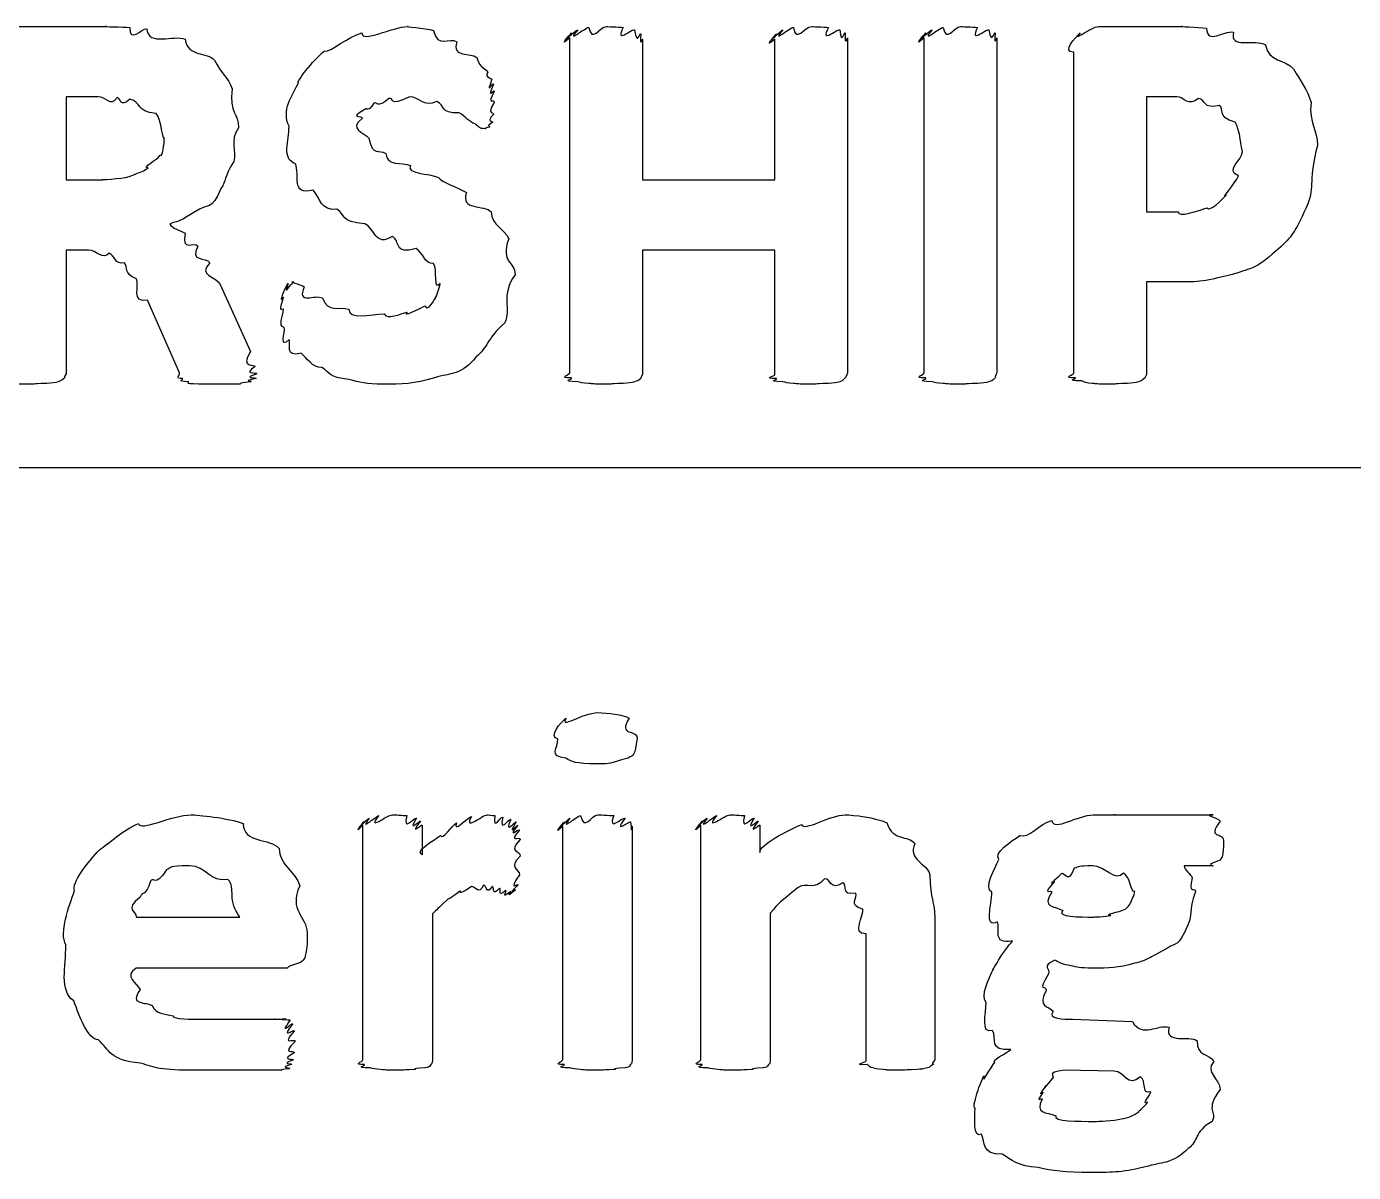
# Model space of a CAD drawing. Header units: millimetres. Extents: x 0 to 216, y 0 to 279.
# Drawn here: x 23.36 to 32.52, y 37.99 to 45.91 of the extents above; entities that cross this region are included whole.
import ezdxf

# ---------------------------------------------------------------- set-up
doc = ezdxf.new("R2010")
doc.units = ezdxf.units.MM
doc.layers.get('0').update_dxf_attribs({"linetype": 'CONTINUOUS'})

msp = doc.modelspace()

# ---------------------------------------------------------------- linework, layer by layer
at = {"color": 0}
for p, q in [((23.2833, 45.9066), (23.9172, 45.9066)), ((30.7633, 45.9066), (31.3421, 45.9066)), ((27.1129, 43.5144), (27.1129, 45.8294)), ((27.6145, 45.8184), (27.6145, 44.8483)), ((28.5295, 44.8483), (28.5295, 45.8184)), ((29.0311, 45.8294), (29.0311, 43.5144)), ((29.5589, 43.5144), (29.5589, 45.8294)), ((30.0605, 45.8294), (30.0605, 43.5144)), ((30.5925, 43.5144), (30.5925, 45.7302)), ((23.8566, 45.4215), (23.6361, 45.4215)), ((23.6361, 45.4215), (23.6361, 44.8483)), ((31.3035, 45.4215), (31.094, 45.4215)), ((31.094, 45.4215), (31.094, 44.6278)), ((24.3141, 45.1404), (24.3141, 45.1404)), ((32.2737, 45.0854), (32.2737, 45.0854)), ((31.7555, 45.0413), (31.7555, 45.0413)), ((23.6361, 44.8483), (23.8897, 44.8483)), ((27.6145, 44.8483), (28.5295, 44.8483)), ((31.094, 44.6278), (31.3145, 44.6278)), ((23.7905, 44.3632), (23.6361, 44.3632)), ((23.6361, 44.3632), (23.6361, 43.5088)), ((28.5295, 44.3632), (27.6145, 44.3632)), ((27.6145, 44.3632), (27.6145, 43.5031)), ((28.5295, 43.5031), (28.5295, 44.3632)), ((26.7353, 44.1925), (26.7353, 44.1925)), ((24.6999, 44.1262), (24.9094, 43.6633)), ((31.298, 44.1427), (31.094, 44.1427)), ((31.094, 44.1427), (31.094, 43.5031)), ((24.4189, 43.5144), (24.1984, 44.0161)), ((24.9535, 43.5088), (24.9535, 43.5088)), ((12.7, 42.8625), (203.2, 42.8625)), ((27.5773, 40.9924), (27.5773, 40.9924)), ((31.0128, 40.4633), (31.5529, 40.4633)), ((25.6853, 38.771), (25.6853, 40.3916)), ((26.0931, 40.3916), (26.0931, 40.1877)), ((27.0647, 38.771), (27.0647, 40.386)), ((27.5442, 40.386), (27.5442, 38.771)), ((28.0169, 38.771), (28.0169, 40.3916)), ((28.4248, 40.3916), (28.4248, 40.2043)), ((31.6246, 40.2869), (31.6246, 40.2869)), ((26.7711, 40.1768), (26.7711, 40.1768)), ((31.5529, 40.1105), (31.3545, 40.1105)), ((31.0128, 39.9341), (31.0128, 39.9341)), ((24.1198, 39.7577), (24.8364, 39.7577)), ((26.1648, 39.7799), (26.1648, 38.771)), ((28.4964, 39.7852), (28.4964, 38.7657)), ((29.632, 39.7524), (29.632, 38.771)), ((25.2994, 39.6476), (25.2994, 39.5704)), ((29.1579, 38.7657), (29.1579, 39.642)), ((25.1506, 39.4049), (24.1198, 39.4049)), ((30.5828, 39.0521), (30.9962, 39.0356)), ((30.8694, 38.6941), (30.5277, 38.6994)), ((31.123, 38.5505), (31.123, 38.5505))]:
    msp.add_line(p, q, dxfattribs=at)
for points in [[(23.9172, 45.9066), (23.869, 45.9066), (24.0357, 45.9038), (24.0771, 45.901)], [(24.0771, 45.901), (24.0716, 45.7853), (24.1598, 45.8971), (24.1928, 45.89)], [(24.1928, 45.89), (24.2039, 45.7659), (24.3803, 45.8541), (24.4574, 45.8184)], [(25.677, 45.8625), (25.677, 45.7881), (25.8864, 45.9066), (25.9967, 45.9066)], [(25.9967, 45.9066), (25.9636, 45.9066), (26.1138, 45.8971), (26.1731, 45.8791)], [(27.168, 45.8844), (27.0798, 45.781), (27.2121, 45.8971), (27.2452, 45.901)], [(27.2452, 45.901), (27.2631, 45.7881), (27.3182, 45.9066), (27.3665, 45.9066)], [(27.3665, 45.9066), (27.3582, 45.9066), (27.4519, 45.9038), (27.4822, 45.901)], [(27.4822, 45.901), (27.4216, 45.781), (27.5401, 45.8914), (27.5594, 45.8844)], [(28.5846, 45.8844), (28.4937, 45.781), (28.626, 45.8971), (28.6563, 45.901)], [(28.6563, 45.901), (28.6742, 45.7881), (28.7307, 45.9066), (28.7831, 45.9066)], [(28.7831, 45.9066), (28.7734, 45.9066), (28.8685, 45.9038), (28.8988, 45.901)], [(28.8988, 45.901), (28.8355, 45.781), (28.9567, 45.8914), (28.976, 45.8844)], [(29.614, 45.8844), (29.5286, 45.781), (29.6609, 45.8971), (29.6912, 45.901)], [(29.6912, 45.901), (29.7091, 45.7881), (29.7642, 45.9066), (29.8125, 45.9066)], [(29.8125, 45.9066), (29.8042, 45.9066), (29.8979, 45.9038), (29.9282, 45.901)], [(29.9282, 45.901), (29.8676, 45.781), (29.9861, 45.8914), (30.0054, 45.8844)], [(30.6366, 45.8625), (30.5663, 45.7881), (30.711, 45.9066), (30.7633, 45.9066)], [(31.3421, 45.9066), (31.298, 45.9066), (31.4551, 45.9024), (31.5075, 45.8957)], [(31.5075, 45.8957), (31.5185, 45.7771), (31.6205, 45.8819), (31.6949, 45.8682)], [(24.4574, 45.8184), (24.4795, 45.6928), (24.6063, 45.7331), (24.6614, 45.6752)], [(25.4179, 45.7359), (25.4744, 45.7331), (25.5778, 45.8364), (25.677, 45.8625)], [(26.1731, 45.8791), (26.1979, 45.7521), (26.2847, 45.835), (26.3329, 45.8018)], [(26.3329, 45.8018), (26.2971, 45.6861), (26.4294, 45.7316), (26.4708, 45.6918)], [(27.1129, 45.8294), (27.0247, 45.7482), (27.1157, 45.8516), (27.1239, 45.8625)], [(27.1239, 45.8625), (27.0426, 45.7701), (27.1487, 45.8805), (27.168, 45.8844)], [(27.5594, 45.8844), (27.5787, 45.7659), (27.5952, 45.8682), (27.6035, 45.8569)], [(27.6035, 45.8569), (27.5939, 45.744), (27.6145, 45.8322), (27.6145, 45.8184)], [(28.5295, 45.8184), (28.4386, 45.744), (28.5323, 45.8459), (28.5405, 45.8569)], [(28.5405, 45.8569), (28.4579, 45.7659), (28.5654, 45.8763), (28.5846, 45.8844)], [(28.976, 45.8844), (28.9898, 45.7701), (29.0063, 45.8735), (29.0146, 45.8625)], [(29.0146, 45.8625), (29.0091, 45.7482), (29.0311, 45.8403), (29.0311, 45.8294)], [(29.5589, 45.8294), (29.4707, 45.7482), (29.5617, 45.8516), (29.5699, 45.8625)], [(29.5699, 45.8625), (29.4886, 45.7701), (29.5947, 45.8805), (29.614, 45.8844)], [(30.0054, 45.8844), (30.0247, 45.7701), (30.0413, 45.8735), (30.0495, 45.8625)], [(30.0495, 45.8625), (30.0398, 45.7482), (30.0605, 45.8403), (30.0605, 45.8294)], [(30.5925, 45.7302), (30.5043, 45.7302), (30.6062, 45.8322), (30.6366, 45.8625)], [(31.6949, 45.8682), (31.6646, 45.7482), (31.8409, 45.8241), (31.9154, 45.78)], [(25.2415, 45.5207), (25.2098, 45.5013), (25.3435, 45.6805), (25.4179, 45.7359)], [(31.9154, 45.78), (31.9333, 45.66), (32.0559, 45.6805), (32.1083, 45.6145)], [(24.6614, 45.6752), (24.7069, 45.5785), (24.7565, 45.5538), (24.7826, 45.4766)], [(26.4708, 45.6918), (26.4956, 45.6089), (26.5369, 45.6212), (26.5479, 45.5923)], [(32.1083, 45.6145), (32.1579, 45.5277), (32.2034, 45.4713), (32.2296, 45.3831)], [(26.5479, 45.5923), (26.5217, 45.5538), (26.5713, 45.5496), (26.5755, 45.5429)], [(26.5755, 45.5429), (26.5286, 45.4215), (26.5824, 45.5235), (26.5865, 45.5097)], [(24.7826, 45.4766), (24.762, 45.3072), (24.8267, 45.3087), (24.8267, 45.2067)], [(25.1754, 45.2176), (25.1216, 45.3249), (25.1974, 45.4325), (25.2415, 45.5207)], [(26.5865, 45.5097), (26.5369, 45.3912), (26.592, 45.478), (26.592, 45.46)], [(26.592, 45.46), (26.5369, 45.3552), (26.592, 45.4159), (26.592, 45.3831)], [(23.9889, 45.4159), (23.9393, 45.3471), (23.9145, 45.4215), (23.8566, 45.4215)], [(24.0771, 45.405), (24.0013, 45.3401), (24.022, 45.412), (23.9889, 45.4159)], [(24.259, 45.3058), (24.1116, 45.3182), (24.1611, 45.3856), (24.0771, 45.405)], [(25.7597, 45.3775), (25.7211, 45.3072), (25.7128, 45.3513), (25.6991, 45.3334)], [(25.8644, 45.4106), (25.7762, 45.3334), (25.7886, 45.3912), (25.7597, 45.3775)], [(26.0077, 45.4215), (25.8561, 45.3471), (25.9044, 45.4173), (25.8644, 45.4106)], [(26.1951, 45.3884), (26.0987, 45.3471), (26.0766, 45.4215), (26.0077, 45.4215)], [(26.3495, 45.3111), (26.213, 45.303), (26.253, 45.3665), (26.1951, 45.3884)], [(26.592, 45.3831), (26.5369, 45.2893), (26.5892, 45.3224), (26.5865, 45.3002)], [(31.4524, 45.4106), (31.3821, 45.3471), (31.3545, 45.4215), (31.3035, 45.4215)], [(31.5957, 45.3609), (31.4813, 45.3334), (31.5033, 45.4021), (31.4524, 45.4106)], [(31.7059, 45.2452), (31.5695, 45.285), (31.6398, 45.339), (31.5957, 45.3609)], [(32.2296, 45.3831), (32.213, 45.2342), (32.2737, 45.1954), (32.2737, 45.0854)], [(24.3141, 45.1404), (24.3031, 45.1086), (24.2948, 45.2617), (24.259, 45.3058)], [(25.6991, 45.3334), (25.5778, 45.2699), (25.6825, 45.2949), (25.6825, 45.2727)], [(25.6825, 45.2727), (25.5778, 45.1968), (25.6963, 45.175), (25.7266, 45.1347)], [(26.4597, 45.2342), (26.4184, 45.248), (26.3936, 45.285), (26.3495, 45.3111)], [(26.5865, 45.3002), (26.5327, 45.2452), (26.5837, 45.2589), (26.581, 45.2452)], [(24.8267, 45.2067), (24.762, 45.1196), (24.8157, 45.0441), (24.7937, 44.9749)], [(25.2195, 44.9584), (25.1216, 44.9943), (25.1754, 45.1185), (25.1754, 45.2176)], [(26.5314, 45.2011), (26.4818, 45.2011), (26.4928, 45.212), (26.4597, 45.2342)], [(26.5589, 45.212), (26.5066, 45.2011), (26.5424, 45.2011), (26.5314, 45.2011)], [(26.581, 45.2452), (26.5259, 45.2148), (26.57, 45.2191), (26.5589, 45.212)], [(31.7555, 45.0413), (31.75, 45.0603), (31.739, 45.1926), (31.7059, 45.2452)], [(24.2866, 45.019), (24.3031, 44.9986), (24.3141, 45.0963), (24.3141, 45.1404)], [(25.7266, 45.1347), (25.7542, 45.0025), (25.7941, 45.0631), (25.8423, 45.0303)], [(32.2737, 45.0854), (32.213, 44.855), (32.2516, 44.8), (32.2075, 44.6828)], [(24.2039, 44.9308), (24.1487, 44.928), (24.2673, 44.9862), (24.2866, 45.019)], [(24.7937, 44.9749), (24.722, 44.862), (24.7454, 44.8426), (24.7055, 44.7876)], [(25.8423, 45.0303), (25.8534, 44.9393), (25.9498, 44.9721), (26.0132, 44.9474)], [(31.728, 44.8758), (31.6315, 44.9171), (31.7555, 44.982), (31.7555, 45.0413)], [(24.0716, 44.8702), (24.0785, 44.8772), (24.1708, 44.9047), (24.2039, 44.9308)], [(25.3407, 44.7767), (25.1836, 44.734), (25.2525, 44.8881), (25.2195, 44.9584)], [(26.0132, 44.9474), (25.9815, 44.8881), (26.1428, 44.8938), (26.2062, 44.8649)], [(23.8897, 44.8483), (23.8538, 44.8483), (24.0192, 44.855), (24.0716, 44.8702)], [(26.2062, 44.8649), (26.2282, 44.8289), (26.3357, 44.8), (26.3991, 44.7601)], [(31.6453, 44.7435), (31.5957, 44.6966), (31.7087, 44.8236), (31.728, 44.8758)], [(24.7055, 44.7876), (24.6407, 44.6345), (24.6145, 44.6842), (24.5566, 44.6444)], [(25.5061, 44.6444), (25.3972, 44.6306), (25.3876, 44.7241), (25.3407, 44.7767)], [(26.3991, 44.7601), (26.3563, 44.6345), (26.5217, 44.6786), (26.57, 44.6278)], [(31.513, 44.6553), (31.5254, 44.6236), (31.6122, 44.7065), (31.6453, 44.7435)], [(24.5566, 44.6444), (24.4051, 44.5534), (24.4299, 44.5699), (24.3527, 44.5452)], [(25.6991, 44.5452), (25.5227, 44.5576), (25.5681, 44.607), (25.5061, 44.6444)], [(26.57, 44.6278), (26.5727, 44.5311), (26.6609, 44.5135), (26.6912, 44.4405)], [(31.3145, 44.6278), (31.3008, 44.5837), (31.4606, 44.6359), (31.513, 44.6553)], [(32.2075, 44.6828), (32.1276, 44.5022), (32.1042, 44.4652), (32.0201, 44.3851)], [(24.3527, 44.5452), (24.3651, 44.5093), (24.4244, 44.5036), (24.4574, 44.4789)], [(25.8864, 44.4571), (25.7721, 44.3812), (25.7652, 44.5149), (25.6991, 44.5452)], [(24.4574, 44.4789), (24.4312, 44.3438), (24.5194, 44.4267), (24.5456, 44.3907)], [(26.0518, 44.3742), (25.8933, 44.3258), (25.9485, 44.4306), (25.8864, 44.4571)], [(26.6912, 44.4405), (26.632, 44.2708), (26.7353, 44.2874), (26.7353, 44.1925)], [(23.9338, 44.341), (23.8911, 44.2888), (23.8456, 44.3632), (23.7905, 44.3632)], [(24.0385, 44.275), (23.9723, 44.2599), (23.9737, 44.3258), (23.9338, 44.341)], [(24.5456, 44.3907), (24.4864, 44.275), (24.6021, 44.3191), (24.6283, 44.275)], [(26.1731, 44.2694), (26.1097, 44.2666), (26.1028, 44.3438), (26.0518, 44.3742)], [(32.0201, 44.3851), (31.8451, 44.2267), (31.8382, 44.2475), (31.7169, 44.2034)], [(24.1212, 44.1646), (24.0302, 44.2006), (24.0675, 44.2447), (24.0385, 44.275)], [(24.6283, 44.275), (24.5374, 44.1868), (24.6779, 44.1812), (24.6999, 44.1262)], [(26.2172, 44.1318), (26.169, 44.0725), (26.202, 44.2323), (26.1731, 44.2694)], [(24.1984, 44.0161), (24.0826, 43.9953), (24.146, 44.1205), (24.1212, 44.1646)], [(26.7353, 44.1925), (26.632, 44.0503), (26.7105, 43.9568), (26.6637, 43.8616)], [(31.7169, 44.2034), (31.4882, 44.1427), (31.4592, 44.1427), (31.298, 44.1427)], [(25.1368, 44.038), (25.0996, 43.9801), (25.1437, 44.0835), (25.1478, 44.0986)], [(25.1478, 44.0986), (25.1106, 44.0133), (25.1616, 44.1276), (25.1699, 44.1318)], [(25.1699, 44.1318), (25.1285, 44.0242), (25.1933, 44.1427), (25.2084, 44.1427)], [(25.2084, 44.1427), (25.1616, 44.1427), (25.2498, 44.1318), (25.2801, 44.1096)], [(25.2801, 44.1096), (25.225, 43.9801), (25.3545, 44.0612), (25.4069, 44.0323)], [(26.1896, 44.0436), (26.169, 43.9843), (26.2172, 44.0986), (26.2172, 44.1318)], [(25.1368, 43.9554), (25.0954, 43.9332), (25.1368, 44.0161), (25.1368, 44.038)], [(25.4069, 44.0323), (25.4455, 43.9222), (25.5185, 43.9773), (25.5888, 43.9554)], [(25.9912, 43.9332), (25.9485, 43.8961), (26.0794, 43.9579), (26.1124, 43.9773)], [(26.1124, 43.9773), (26.1359, 43.9332), (26.1745, 44.0171), (26.1896, 44.0436)], [(25.1423, 43.8284), (25.0954, 43.845), (25.1368, 43.9), (25.1368, 43.9554)], [(25.5888, 43.9554), (25.5846, 43.8781), (25.739, 43.9222), (25.8313, 43.9222)], [(25.8313, 43.9222), (25.8534, 43.8781), (25.943, 43.9251), (25.9912, 43.9332)], [(25.1754, 43.7459), (25.1065, 43.6714), (25.1492, 43.8023), (25.1423, 43.8284)], [(26.6637, 43.8616), (26.5369, 43.7459), (26.5493, 43.6908), (26.4652, 43.6245)], [(25.2581, 43.652), (25.1395, 43.6164), (25.1933, 43.7198), (25.1754, 43.7459)], [(24.9094, 43.6633), (24.835, 43.5391), (24.9384, 43.5804), (24.9425, 43.5585)], [(25.4014, 43.5529), (25.3352, 43.5472), (25.298, 43.6192), (25.2581, 43.652)], [(26.4652, 43.6245), (26.3715, 43.4993), (26.2888, 43.5144), (26.1786, 43.4813)], [(23.6361, 43.5088), (23.6154, 43.4728), (23.6306, 43.4869), (23.6196, 43.4756)], [(24.4409, 43.4756), (24.3803, 43.4728), (24.4257, 43.4993), (24.4189, 43.5144)], [(24.9425, 43.5585), (24.846, 43.4993), (24.9535, 43.5225), (24.9535, 43.5088)], [(24.9535, 43.5088), (24.846, 43.4728), (24.9508, 43.4869), (24.948, 43.4756)], [(25.5888, 43.4703), (25.4455, 43.4813), (25.4565, 43.5197), (25.4014, 43.5529)], [(27.1239, 43.4813), (27.0247, 43.477), (27.1129, 43.5031), (27.1129, 43.5144)], [(29.0311, 43.5144), (29.0091, 43.477), (29.0256, 43.4922), (29.0146, 43.4813)], [(29.5699, 43.4813), (29.4707, 43.477), (29.5589, 43.5031), (29.5589, 43.5144)], [(30.0605, 43.5144), (30.0398, 43.477), (30.0564, 43.4922), (30.0495, 43.4813)], [(30.6035, 43.4813), (30.5043, 43.477), (30.5925, 43.5031), (30.5925, 43.5144)], [(23.3881, 43.4372), (23.2806, 43.4372), (23.2944, 43.4386), (23.2613, 43.4428)], [(23.5038, 43.4428), (23.3798, 43.4372), (23.4349, 43.4372), (23.3881, 43.4372)], [(23.581, 43.4538), (23.5603, 43.4439), (23.5369, 43.4453), (23.5038, 43.4428)], [(23.6196, 43.4756), (23.5975, 43.4552), (23.5989, 43.4605), (23.581, 43.4538)], [(24.4795, 43.4538), (24.394, 43.4552), (24.4478, 43.4675), (24.4409, 43.4756)], [(24.5511, 43.4372), (24.4312, 43.44), (24.4974, 43.4453), (24.4795, 43.4538)], [(24.6779, 43.4372), (24.6118, 43.4372), (24.5842, 43.4372), (24.5511, 43.4372)], [(24.8267, 43.4372), (24.7247, 43.4372), (24.7399, 43.4372), (24.6779, 43.4372)], [(24.9094, 43.4538), (24.7992, 43.44), (24.8626, 43.44), (24.8267, 43.4372)], [(24.948, 43.4756), (24.8392, 43.4552), (24.9315, 43.4605), (24.9094, 43.4538)], [(25.8258, 43.4372), (25.7059, 43.4372), (25.6618, 43.4481), (25.5888, 43.4703)], [(26.1786, 43.4813), (26.0367, 43.4372), (25.954, 43.4372), (25.8258, 43.4372)], [(27.168, 43.4538), (27.0426, 43.4552), (27.135, 43.4703), (27.1239, 43.4813)], [(27.2452, 43.4428), (27.197, 43.4439), (27.1859, 43.4495), (27.168, 43.4538)], [(27.3665, 43.4372), (27.2631, 43.4372), (27.2783, 43.4386), (27.2452, 43.4428)], [(27.4822, 43.4428), (27.3582, 43.4372), (27.4133, 43.4372), (27.3665, 43.4372)], [(27.5594, 43.4538), (27.5387, 43.4439), (27.5153, 43.4453), (27.4822, 43.4428)], [(27.6035, 43.4756), (27.5787, 43.4552), (27.5814, 43.4605), (27.5594, 43.4538)], [(27.6145, 43.5031), (27.5939, 43.4728), (27.6104, 43.4869), (27.6035, 43.4756)], [(28.5405, 43.4756), (28.4386, 43.4728), (28.5295, 43.495), (28.5295, 43.5031)], [(28.5846, 43.4538), (28.4579, 43.4552), (28.5516, 43.4675), (28.5405, 43.4756)], [(28.6563, 43.4428), (28.6122, 43.4439), (28.6026, 43.4495), (28.5846, 43.4538)], [(28.7831, 43.4372), (28.6742, 43.4372), (28.6894, 43.4386), (28.6563, 43.4428)], [(28.8988, 43.4428), (28.7734, 43.4372), (28.83, 43.4372), (28.7831, 43.4372)], [(28.976, 43.4538), (28.954, 43.4439), (28.9319, 43.4453), (28.8988, 43.4428)], [(29.0146, 43.4813), (28.9898, 43.4552), (28.9939, 43.4605), (28.976, 43.4538)], [(29.614, 43.4538), (29.4886, 43.4552), (29.581, 43.4703), (29.5699, 43.4813)], [(29.6912, 43.4428), (29.643, 43.4439), (29.632, 43.4495), (29.614, 43.4538)], [(29.8125, 43.4372), (29.7091, 43.4372), (29.7243, 43.4386), (29.6912, 43.4428)], [(29.9282, 43.4428), (29.8042, 43.4372), (29.8593, 43.4372), (29.8125, 43.4372)], [(30.0054, 43.4538), (29.9847, 43.4439), (29.9613, 43.4453), (29.9282, 43.4428)], [(30.0495, 43.4813), (30.0247, 43.4552), (30.0275, 43.4605), (30.0054, 43.4538)], [(30.6476, 43.459), (30.5222, 43.459), (30.6145, 43.4728), (30.6035, 43.4813)], [(30.7192, 43.4428), (30.6765, 43.4439), (30.6655, 43.4509), (30.6476, 43.459)], [(30.846, 43.4372), (30.7385, 43.4372), (30.7523, 43.4386), (30.7192, 43.4428)], [(30.9618, 43.4428), (30.8378, 43.4372), (30.8929, 43.4372), (30.846, 43.4372)], [(31.0389, 43.4538), (31.0183, 43.4439), (30.9948, 43.4453), (30.9618, 43.4428)], [(31.0775, 43.4756), (31.0555, 43.4552), (31.0569, 43.4605), (31.0389, 43.4538)], [(31.094, 43.5031), (31.0734, 43.4703), (31.0885, 43.4827), (31.0775, 43.4756)], [(27.0316, 40.9871), (26.9627, 40.9995), (27.0495, 41.1043), (27.0867, 41.1304)], [(27.0867, 41.1304), (27.0399, 41.0503), (27.1997, 41.1688), (27.3072, 41.1688)], [(27.3072, 41.1688), (27.3706, 41.1688), (27.485, 41.1551), (27.5222, 41.1304)], [(27.5222, 41.1304), (27.445, 40.9995), (27.5773, 41.0587), (27.5773, 40.9924)], [(27.0867, 40.8548), (26.9627, 40.8672), (27.0316, 40.9236), (27.0316, 40.9871)], [(27.5773, 40.9924), (27.5621, 40.8672), (27.5566, 40.8795), (27.5167, 40.8548)], [(27.3017, 40.816), (27.1543, 40.816), (27.1225, 40.8284), (27.0867, 40.8548)], [(27.5167, 40.8548), (27.3678, 40.816), (27.4078, 40.816), (27.3017, 40.816)], [(23.8662, 40.2209), (23.9338, 40.265), (24.0289, 40.3613), (24.1363, 40.4026)], [(24.1363, 40.4026), (24.1474, 40.3447), (24.3637, 40.4633), (24.5001, 40.4633)], [(24.5001, 40.4633), (24.5401, 40.4633), (24.7592, 40.4428), (24.8584, 40.4026)], [(24.8584, 40.4026), (24.8598, 40.265), (25.0431, 40.3049), (25.1065, 40.2318)], [(25.6853, 40.3916), (25.6053, 40.3091), (25.688, 40.411), (25.6963, 40.4192)], [(25.6963, 40.4192), (25.6205, 40.3271), (25.7142, 40.4372), (25.7294, 40.4414)], [(25.7294, 40.4414), (25.6536, 40.338), (25.7693, 40.4537), (25.7955, 40.458)], [(25.7955, 40.458), (25.7046, 40.3447), (25.852, 40.4633), (25.8892, 40.4633)], [(25.8892, 40.4633), (25.9002, 40.4633), (25.9623, 40.4604), (25.9884, 40.458)], [(25.9884, 40.458), (25.9553, 40.338), (26.0394, 40.4481), (26.0546, 40.4414)], [(26.0546, 40.4414), (25.9843, 40.3271), (26.078, 40.4301), (26.0821, 40.4192)], [(26.0821, 40.4192), (25.9953, 40.3091), (26.0931, 40.4026), (26.0931, 40.3916)], [(26.2199, 40.32), (26.2378, 40.2869), (26.2971, 40.386), (26.3302, 40.4082)], [(26.3302, 40.4082), (26.3081, 40.331), (26.4018, 40.4442), (26.4349, 40.4523)], [(26.4349, 40.4523), (26.377, 40.3447), (26.5079, 40.4633), (26.5452, 40.4633)], [(26.5452, 40.4633), (26.5465, 40.4633), (26.5755, 40.4604), (26.5948, 40.458)], [(26.5948, 40.458), (26.5837, 40.3419), (26.6306, 40.4537), (26.6499, 40.4467)], [(26.6499, 40.4467), (26.6237, 40.331), (26.6899, 40.4372), (26.705, 40.4301)], [(26.705, 40.4301), (26.6568, 40.32), (26.7353, 40.4206), (26.7436, 40.4139)], [(26.7436, 40.4139), (26.6719, 40.3049), (26.7546, 40.3987), (26.7546, 40.3916)], [(27.0647, 40.386), (26.9847, 40.3049), (27.0674, 40.4054), (27.0757, 40.4139)], [(27.0757, 40.4139), (26.9999, 40.3229), (27.095, 40.4329), (27.1143, 40.4414)], [(27.1143, 40.4414), (27.0371, 40.338), (27.1556, 40.4537), (27.1859, 40.458)], [(27.1859, 40.458), (27.2162, 40.3447), (27.259, 40.4633), (27.3072, 40.4633)], [(27.3072, 40.4633), (27.3086, 40.4633), (27.3871, 40.4604), (27.4175, 40.458)], [(27.4175, 40.458), (27.3706, 40.338), (27.4753, 40.4481), (27.4946, 40.4414)], [(27.4946, 40.4414), (27.4078, 40.3229), (27.5249, 40.4248), (27.5332, 40.4139)], [(27.5332, 40.4139), (27.5401, 40.3049), (27.5442, 40.3973), (27.5442, 40.386)], [(28.0169, 40.3916), (27.937, 40.3091), (28.0197, 40.411), (28.0279, 40.4192)], [(28.0279, 40.4192), (27.9521, 40.3271), (28.0458, 40.4372), (28.061, 40.4414)], [(28.061, 40.4414), (27.9852, 40.338), (28.101, 40.4537), (28.1271, 40.458)], [(28.1271, 40.458), (28.0362, 40.3447), (28.1836, 40.4633), (28.2208, 40.4633)], [(28.2208, 40.4633), (28.2319, 40.4633), (28.2939, 40.4604), (28.32, 40.458)], [(28.32, 40.458), (28.287, 40.338), (28.3711, 40.4481), (28.3862, 40.4414)], [(28.3862, 40.4414), (28.3159, 40.3271), (28.4097, 40.4301), (28.4138, 40.4192)], [(28.4138, 40.4192), (28.327, 40.3091), (28.4248, 40.4026), (28.4248, 40.3916)], [(28.4248, 40.2043), (28.422, 40.2565), (28.615, 40.3532), (28.7114, 40.3973)], [(28.7114, 40.3973), (28.7307, 40.3447), (28.9071, 40.4633), (29.0146, 40.4633)], [(29.0146, 40.4633), (29.0697, 40.4633), (29.224, 40.4442), (29.3012, 40.4082)], [(29.3012, 40.4082), (29.3453, 40.2759), (29.4459, 40.3271), (29.4942, 40.265)], [(30.219, 40.32), (30.2796, 40.2978), (30.3541, 40.4026), (30.4395, 40.4248)], [(30.4395, 40.4248), (30.4519, 40.3447), (30.6228, 40.4633), (30.7261, 40.4633)], [(30.7261, 40.4633), (30.7275, 40.4633), (30.8322, 40.4633), (30.8805, 40.4633)], [(30.8805, 40.4633), (30.8226, 40.4633), (30.9714, 40.4633), (31.0128, 40.4633)], [(31.5529, 40.4633), (31.4772, 40.4633), (31.5874, 40.4481), (31.6025, 40.4192)], [(31.6025, 40.4192), (31.5061, 40.2897), (31.6246, 40.349), (31.6246, 40.2869)], [(26.0931, 40.1877), (26.0394, 40.2167), (26.1786, 40.2869), (26.2199, 40.32)], [(26.7546, 40.3916), (26.6747, 40.2897), (26.7615, 40.3722), (26.7656, 40.3585)], [(26.7656, 40.3585), (26.6829, 40.2608), (26.7711, 40.3214), (26.7711, 40.2925)], [(30.0757, 40.1546), (30.0371, 40.2057), (30.1556, 40.2759), (30.219, 40.32)], [(23.6954, 39.9397), (23.6692, 39.9891), (23.7918, 40.1436), (23.8662, 40.2209)], [(25.1065, 40.2318), (25.1065, 40.1175), (25.2195, 40.072), (25.2498, 39.9729)], [(26.7711, 40.2925), (26.6829, 40.2015), (26.7711, 40.2237), (26.7711, 40.1768)], [(29.4942, 40.265), (29.4445, 40.1507), (29.5796, 40.1299), (29.5989, 40.0498)], [(31.6246, 40.2869), (31.6246, 40.1655), (31.6163, 40.1782), (31.6025, 40.1493)], [(26.7711, 40.1768), (26.6829, 40.1024), (26.7684, 40.083), (26.7656, 40.0498)], [(30.0261, 39.9288), (29.9709, 39.9563), (30.0426, 40.0886), (30.0757, 40.1546)], [(31.6025, 40.1493), (31.4772, 40.1105), (31.5709, 40.1105), (31.5529, 40.1105)], [(24.3292, 40.083), (24.2425, 39.9563), (24.248, 40.0389), (24.219, 40.0057)], [(24.4891, 40.1105), (24.3307, 40.1105), (24.3733, 40.101), (24.3292, 40.083)], [(24.7537, 40.017), (24.6283, 39.9919), (24.6063, 40.1105), (24.4891, 40.1105)], [(26.7656, 40.0498), (26.6788, 39.9232), (26.7615, 39.9962), (26.7546, 39.9782)], [(29.5989, 40.0498), (29.6017, 39.8709), (29.632, 39.8695), (29.632, 39.7524)], [(30.5056, 40.0554), (30.3857, 39.9411), (30.4671, 40.0223), (30.456, 40.0004)], [(30.5938, 40.0939), (30.5511, 39.9743), (30.5304, 40.0734), (30.5056, 40.0554)], [(30.7206, 40.1105), (30.6214, 40.1105), (30.6296, 40.1052), (30.5938, 40.0939)], [(30.9356, 40.0611), (30.8777, 39.9919), (30.8115, 40.1105), (30.7206, 40.1105)], [(31.0128, 39.9341), (30.981, 39.9302), (30.9866, 40.0308), (30.9356, 40.0611)], [(31.3545, 40.1105), (31.3517, 40.0844), (31.3986, 40.0569), (31.4096, 40.0279)], [(31.4096, 40.0279), (31.3779, 39.908), (31.4317, 39.9673), (31.4317, 39.9341)], [(23.6347, 39.5647), (23.5879, 39.6505), (23.654, 39.8293), (23.6954, 39.9397)], [(24.219, 40.0057), (24.1832, 39.8928), (24.1653, 39.9397), (24.1474, 39.8956)], [(24.8364, 39.7577), (24.7454, 39.8681), (24.8116, 39.9535), (24.7537, 40.017)], [(25.2498, 39.9729), (25.1685, 39.8018), (25.2994, 39.7648), (25.2994, 39.6476)], [(26.3522, 39.9341), (26.2558, 39.8597), (26.293, 39.8985), (26.264, 39.8734)], [(26.4349, 39.9673), (26.315, 39.89), (26.3812, 39.9478), (26.3522, 39.9341)], [(26.5176, 39.9782), (26.4845, 39.9038), (26.4597, 39.9743), (26.4349, 39.9673)], [(26.5782, 39.9673), (26.5355, 39.9038), (26.5396, 39.9782), (26.5176, 39.9782)], [(26.6278, 39.9563), (26.5727, 39.8928), (26.5961, 39.963), (26.5782, 39.9673)], [(26.6719, 39.9397), (26.6058, 39.8861), (26.6458, 39.9521), (26.6278, 39.9563)], [(26.705, 39.9341), (26.6306, 39.8748), (26.6857, 39.9355), (26.6719, 39.9397)], [(26.7381, 39.945), (26.6526, 39.8748), (26.7188, 39.9341), (26.705, 39.9341)], [(26.7546, 39.9782), (26.6678, 39.89), (26.745, 39.9521), (26.7381, 39.945)], [(28.6894, 39.9616), (28.5585, 39.853), (28.5626, 39.8625), (28.4964, 39.7852)], [(28.8713, 40.0223), (28.801, 39.9341), (28.7514, 40.0018), (28.6894, 39.9616)], [(28.9981, 39.9948), (28.9071, 39.9341), (28.9181, 40.0223), (28.8713, 40.0223)], [(29.0862, 39.9232), (28.9815, 39.9009), (29.0339, 39.9796), (28.9981, 39.9948)], [(30.456, 40.0004), (30.3637, 39.8971), (30.4395, 39.9535), (30.4395, 39.9288)], [(30.9907, 39.8681), (30.981, 39.853), (31.0128, 39.9122), (31.0128, 39.9341)], [(31.4317, 39.9341), (31.3779, 39.7909), (31.4151, 39.7743), (31.3821, 39.7083)], [(24.1474, 39.8956), (24.033, 39.8046), (24.1226, 39.8046), (24.1198, 39.7577)], [(26.264, 39.8734), (26.1979, 39.8089), (26.2006, 39.8156), (26.1648, 39.7799)], [(29.1358, 39.8127), (29.0256, 39.8378), (29.1083, 39.8928), (29.0862, 39.9232)], [(30.0647, 39.7245), (29.9709, 39.6723), (30.0261, 39.8473), (30.0261, 39.9288)], [(30.4395, 39.9288), (30.3637, 39.8198), (30.4643, 39.835), (30.5167, 39.8018)], [(30.9356, 39.8074), (30.9549, 39.8089), (30.9797, 39.8459), (30.9907, 39.8681)], [(29.1579, 39.642), (29.0504, 39.6363), (29.1496, 39.7715), (29.1358, 39.8127)], [(30.5167, 39.8018), (30.4671, 39.7577), (30.6379, 39.7577), (30.7261, 39.7577)], [(30.7261, 39.7577), (30.7206, 39.7577), (30.8143, 39.7605), (30.8474, 39.7686)], [(30.8474, 39.7686), (30.7895, 39.7757), (30.9135, 39.7923), (30.9356, 39.8074)], [(30.1694, 39.5923), (30.022, 39.5661), (30.0895, 39.6723), (30.0647, 39.7245)], [(31.3821, 39.7083), (31.3118, 39.54), (31.3008, 39.587), (31.2388, 39.5429)], [(25.2994, 39.5704), (25.2856, 39.46), (25.2843, 39.4727), (25.2553, 39.4437)], [(30.0371, 39.3996), (30.0109, 39.3569), (30.1143, 39.5372), (30.1694, 39.5923)], [(23.6898, 39.1791), (23.5879, 39.2465), (23.6347, 39.4173), (23.6347, 39.5647)], [(31.2388, 39.5429), (31.0692, 39.4518), (31.101, 39.4628), (31.0128, 39.4381)], [(24.1198, 39.4049), (24.0289, 39.3499), (24.1281, 39.3002), (24.1474, 39.2561)], [(25.2553, 39.4437), (25.1134, 39.4049), (25.1947, 39.4049), (25.1506, 39.4049)], [(29.9875, 39.1679), (29.9448, 39.2134), (30.004, 39.3291), (30.0371, 39.3996)], [(30.4616, 39.46), (30.3637, 39.4159), (30.4312, 39.4021), (30.4175, 39.3665)], [(30.5718, 39.4215), (30.5222, 39.4272), (30.4863, 39.4451), (30.4616, 39.46)], [(30.7261, 39.4049), (30.6214, 39.4049), (30.6228, 39.4106), (30.5718, 39.4215)], [(31.0128, 39.4381), (30.897, 39.4049), (30.8322, 39.4049), (30.7261, 39.4049)], [(30.4175, 39.3665), (30.3375, 39.2285), (30.4009, 39.2949), (30.4009, 39.2508)], [(24.1474, 39.2561), (24.0661, 39.1432), (24.1928, 39.1749), (24.23, 39.146)], [(30.4009, 39.2508), (30.3375, 39.1294), (30.4175, 39.1474), (30.4505, 39.1072)], [(23.8607, 38.9089), (23.7836, 38.9117), (23.7298, 39.0715), (23.6898, 39.1791)], [(24.23, 39.146), (24.2576, 39.0853), (24.3141, 39.0924), (24.3733, 39.0744)], [(30.0316, 38.9749), (29.9448, 38.9421), (29.9875, 39.0977), (29.9875, 39.1679)], [(24.3733, 39.0744), (24.3748, 39.0521), (24.5015, 39.0521), (24.5828, 39.0521)], [(24.5828, 39.0521), (24.6572, 39.0521), (24.7399, 39.0521), (24.8033, 39.0521)], [(24.8033, 39.0521), (24.7826, 39.0521), (24.9191, 39.0521), (24.9632, 39.0521)], [(24.9632, 39.0521), (24.9921, 39.0521), (25.0486, 39.0521), (25.0789, 39.0521)], [(25.0789, 39.0521), (25.0541, 39.0521), (25.1368, 39.0521), (25.1561, 39.0521)], [(25.1561, 39.0521), (25.0844, 39.0521), (25.1754, 39.0493), (25.1836, 39.0469)], [(25.1836, 39.0469), (25.0982, 38.9269), (25.1961, 39.0331), (25.2002, 39.019)], [(25.2002, 39.019), (25.1092, 38.9008), (25.2112, 38.9915), (25.2112, 38.9696)], [(30.4505, 39.1072), (30.4037, 39.0521), (30.5277, 39.0521), (30.5828, 39.0521)], [(30.9962, 39.0356), (31.0651, 38.9199), (31.1754, 39.019), (31.2498, 38.9971)], [(25.2112, 38.9696), (25.1134, 38.8606), (25.2167, 38.9269), (25.2167, 38.898)], [(30.1584, 38.8426), (30.004, 38.8278), (30.0605, 38.9199), (30.0316, 38.9749)], [(31.2498, 38.9971), (31.2167, 38.8758), (31.3903, 38.9435), (31.4427, 38.9033)], [(24.1474, 38.7491), (23.9338, 38.7685), (23.9379, 38.8387), (23.8607, 38.9089)], [(25.2167, 38.898), (25.1134, 38.8013), (25.214, 38.8426), (25.2112, 38.8207)], [(30.0481, 38.7544), (30.0178, 38.7657), (30.117, 38.8126), (30.1584, 38.8426)], [(31.4427, 38.9033), (31.4372, 38.7946), (31.5323, 38.8151), (31.5584, 38.76)], [(24.5387, 38.6994), (24.2796, 38.6994), (24.2604, 38.716), (24.1474, 38.7491)], [(25.2057, 38.771), (25.1065, 38.7354), (25.2016, 38.7491), (25.1947, 38.7382)], [(25.2112, 38.8207), (25.1092, 38.7615), (25.2084, 38.7847), (25.2057, 38.771)], [(25.6963, 38.7382), (25.6053, 38.7354), (25.6853, 38.76), (25.6853, 38.771)], [(26.1648, 38.771), (26.1607, 38.7354), (26.1607, 38.7491), (26.1538, 38.7382)], [(27.0757, 38.7382), (26.9847, 38.7354), (27.0647, 38.76), (27.0647, 38.771)], [(27.5442, 38.771), (27.5401, 38.7354), (27.5401, 38.7491), (27.5332, 38.7382)], [(28.0279, 38.7382), (27.937, 38.7354), (28.0169, 38.76), (28.0169, 38.771)], [(28.4964, 38.7657), (28.4923, 38.7325), (28.4923, 38.7449), (28.4854, 38.7382)], [(29.1689, 38.7382), (29.0504, 38.7325), (29.1579, 38.7544), (29.1579, 38.7657)], [(29.632, 38.771), (29.6017, 38.7354), (29.6278, 38.7491), (29.6209, 38.7382)], [(29.9709, 38.6609), (29.9558, 38.5893), (30.0178, 38.7244), (30.0481, 38.7544)], [(31.5584, 38.76), (31.4923, 38.6856), (31.6025, 38.6415), (31.6025, 38.5671)], [(24.7758, 38.6994), (24.6283, 38.6994), (24.6228, 38.6994), (24.5387, 38.6994)], [(24.9687, 38.6994), (24.8929, 38.6994), (24.8488, 38.6994), (24.7758, 38.6994)], [(25.112, 38.6994), (25.0073, 38.6994), (25.0265, 38.6994), (24.9687, 38.6994)], [(25.1781, 38.7103), (25.0803, 38.6994), (25.1478, 38.6994), (25.112, 38.6994)], [(25.1947, 38.7382), (25.0954, 38.7174), (25.185, 38.7216), (25.1781, 38.7103)], [(25.7349, 38.716), (25.6205, 38.7174), (25.7032, 38.7297), (25.6963, 38.7382)], [(25.8065, 38.705), (25.7748, 38.7064), (25.7528, 38.7117), (25.7349, 38.716)], [(25.9278, 38.6994), (25.8368, 38.6994), (25.8396, 38.7008), (25.8065, 38.705)], [(26.038, 38.705), (25.9292, 38.6994), (25.9719, 38.6994), (25.9278, 38.6994)], [(26.1152, 38.716), (25.9912, 38.7064), (26.0711, 38.7078), (26.038, 38.705)], [(26.1538, 38.7382), (26.1455, 38.7174), (26.1331, 38.723), (26.1152, 38.716)], [(27.1143, 38.716), (26.9999, 38.7174), (27.0826, 38.7297), (27.0757, 38.7382)], [(27.1859, 38.705), (27.1543, 38.7064), (27.1322, 38.7117), (27.1143, 38.716)], [(27.3072, 38.6994), (27.2162, 38.6994), (27.219, 38.7008), (27.1859, 38.705)], [(27.4175, 38.705), (27.3086, 38.6994), (27.3513, 38.6994), (27.3072, 38.6994)], [(27.4946, 38.716), (27.3706, 38.7064), (27.4505, 38.7078), (27.4175, 38.705)], [(27.5332, 38.7382), (27.5249, 38.7174), (27.5125, 38.723), (27.4946, 38.716)], [(28.0665, 38.716), (27.9521, 38.7174), (28.0348, 38.7297), (28.0279, 38.7382)], [(28.1382, 38.705), (28.1065, 38.7064), (28.0844, 38.7117), (28.0665, 38.716)], [(28.2594, 38.6994), (28.1685, 38.6994), (28.1712, 38.7008), (28.1382, 38.705)], [(28.3697, 38.705), (28.2608, 38.6994), (28.3035, 38.6994), (28.2594, 38.6994)], [(28.4468, 38.716), (28.3228, 38.7064), (28.4027, 38.7078), (28.3697, 38.705)], [(28.4854, 38.7382), (28.4772, 38.7174), (28.4648, 38.723), (28.4468, 38.716)], [(29.2075, 38.716), (29.1827, 38.7174), (29.1758, 38.7297), (29.1689, 38.7382)], [(29.2792, 38.705), (29.2199, 38.7064), (29.2255, 38.7117), (29.2075, 38.716)], [(29.3949, 38.6994), (29.2819, 38.6994), (29.3122, 38.7008), (29.2792, 38.705)], [(29.5107, 38.705), (29.3743, 38.6994), (29.4418, 38.6994), (29.3949, 38.6994)], [(29.5824, 38.716), (29.5506, 38.7064), (29.5396, 38.7078), (29.5107, 38.705)], [(29.6209, 38.7382), (29.5879, 38.7174), (29.6003, 38.723), (29.5824, 38.716)], [(29.9268, 38.5505), (29.9158, 38.5202), (29.9516, 38.6249), (29.9709, 38.6609)], [(30.5277, 38.6994), (30.3899, 38.6814), (30.4671, 38.6637), (30.445, 38.6443)], [(31.0513, 38.6553), (30.9631, 38.5755), (30.9466, 38.6913), (30.8694, 38.6941)], [(31.123, 38.5505), (31.0541, 38.5272), (31.0982, 38.6306), (31.0513, 38.6553)], [(30.4009, 38.5946), (30.3265, 38.4941), (30.3816, 38.5604), (30.3789, 38.5452)], [(30.445, 38.6443), (30.3485, 38.5272), (30.4119, 38.6098), (30.4009, 38.5946)], [(31.6025, 38.5671), (31.4923, 38.4168), (31.5832, 38.4168), (31.5474, 38.3466)], [(29.9103, 38.4348), (29.8938, 38.4457), (29.9158, 38.5149), (29.9268, 38.5505)], [(30.3789, 38.5452), (30.3196, 38.4651), (30.3734, 38.5163), (30.3734, 38.5011)], [(30.3734, 38.5011), (30.3196, 38.3992), (30.4037, 38.4115), (30.4671, 38.3854)], [(31.0403, 38.4129), (31.0293, 38.4101), (31.0899, 38.4542), (31.101, 38.4789)], [(31.101, 38.4789), (31.0541, 38.457), (31.123, 38.5258), (31.123, 38.5505)], [(29.9544, 38.2584), (29.8938, 38.2252), (29.9103, 38.3727), (29.9103, 38.4348)], [(30.4671, 38.3854), (30.4478, 38.3466), (30.6228, 38.3466), (30.7371, 38.3466)], [(30.919, 38.3632), (30.97, 38.3688), (31.01, 38.3907), (31.0403, 38.4129)], [(30.7371, 38.3466), (30.7537, 38.3466), (30.8708, 38.3522), (30.919, 38.3632)], [(31.5474, 38.3466), (31.4179, 38.2736), (31.4551, 38.2115), (31.3821, 38.1593)], [(30.0977, 38.1208), (29.9516, 38.1152), (29.9834, 38.2034), (29.9544, 38.2584)], [(30.3458, 38.027), (30.2025, 38.0379), (30.1639, 38.0806), (30.0977, 38.1208)], [(31.3821, 38.1593), (31.2718, 38.0531), (31.2167, 38.0683), (31.1065, 38.0379)], [(30.7151, 37.9938), (30.5222, 37.9938), (30.4478, 38.0048), (30.3458, 38.027)], [(31.1065, 38.0379), (30.9328, 37.9938), (30.8653, 37.9938), (30.7151, 37.9938)]]:
    msp.add_open_spline(points, degree=3, dxfattribs=at)

doc.saveas('drawing.dxf')
